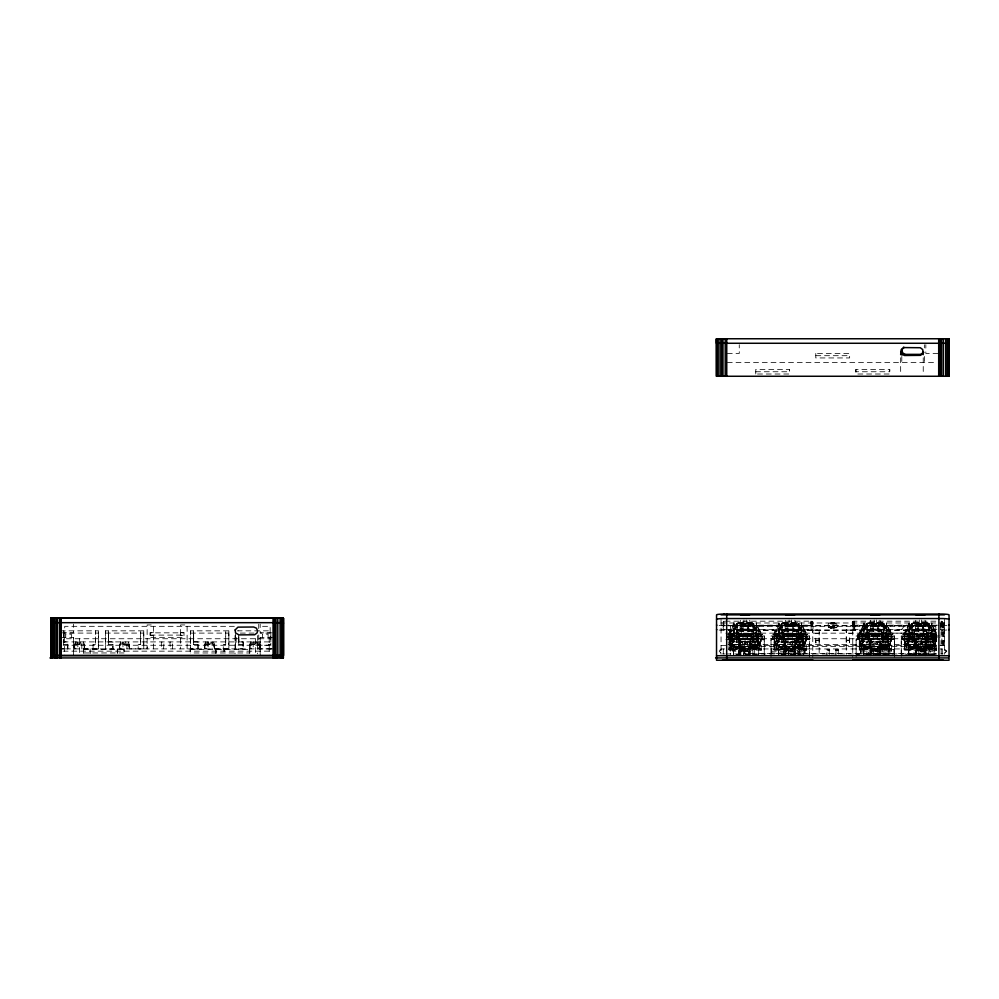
<?xml version="1.0" encoding="UTF-8"?>
<svg xmlns="http://www.w3.org/2000/svg" width="999" height="999" viewBox="0 0 999 999"><rect width="100%" height="100%" fill="white"/><g stroke="black" fill="none" stroke-linecap="round" stroke-linejoin="round"><path stroke-width="0.75" stroke-dasharray="5 3.75" d="M271.678 648.9L60.252 648.888L67.782 648.9L67.782 641.907L63.412 641.895L63.412 633.091L98.626 633.091M73.614 637.624L73.614 655.669L73.614 637.612L59.853 637.612M74.475 648.9L74.475 641.895M74.675 648.9L74.675 641.895M75.837 644.38L75.362 641.895L75.837 648.9M76.848 644.38L76.848 641.895M77.835 641.907L77.835 648.9M80.607 644.38L80.607 641.895M81.806 648.9L81.818 641.895L82.005 644.392M83.441 653.421L83.529 641.895M84.153 648.9L84.153 641.895M84.403 648.9L84.403 641.895M90.122 648.9L90.122 653.421L90.16 651.161M95.467 641.895L95.467 633.091M60.252 630.831L98.626 630.831L98.614 648.888L93.069 648.9L93.069 644.392L95.467 644.38L95.467 630.831M108.541 641.895L108.541 633.091L108.541 641.895L112.912 641.907L112.912 648.9L105.395 648.888L105.382 630.831L143.756 630.831L143.756 648.888L138.199 648.9L138.199 644.392L140.597 644.38L140.597 630.831M117.308 653.421L117.308 648.9M119.605 648.9L119.605 644.38L129.533 644.38L129.533 641.895M119.805 648.9L119.605 641.895M120.966 644.38L120.492 641.895L120.966 648.9M121.978 644.38L121.978 641.895M122.964 641.907L122.964 648.9M123.988 651.161L123.988 648.9L123.988 653.421M125.737 644.38L125.737 641.895M126.935 648.9L126.948 641.895L127.135 644.392M129.283 648.9L129.283 641.895M129.533 648.9L129.533 644.38M140.597 641.895L140.597 633.091M143.756 630.831L143.744 648.888L128.659 648.9L128.659 641.895M153.521 632.654L150.137 632.654L150.137 637.35L184.003 637.35L184.003 632.842L150.137 632.842M190.235 651.161L190.235 648.9L190.235 653.421M193.644 641.907L193.644 633.104L193.656 641.907L198.027 641.92L198.014 648.913L190.497 648.9L190.484 630.844L228.858 630.844L228.858 648.9L223.301 648.913L223.301 644.392L225.699 644.392L225.699 630.844M204.708 648.913L204.708 641.907M204.907 648.913L204.907 641.907M206.081 644.392L205.607 641.907L206.069 648.913M207.08 644.392L207.08 641.907M208.067 641.907L208.067 648.913M210.839 644.392L210.839 641.907M212.35 644.392L212.05 641.907L212.05 648.913M214.398 648.913L214.398 641.907M214.635 648.913L214.635 641.907M215.846 653.421L215.846 648.9M224.101 651.161L224.101 648.9L224.101 653.421M225.699 641.907L225.699 633.104M228.858 630.844L228.858 648.9L213.761 648.913L213.761 641.907M238.773 641.895L238.773 634.565L238.786 641.895L243.157 641.907L243.144 648.9L235.627 648.888L235.614 633.091L235.627 648.888M243.144 641.907L243.144 648.9M249.713 653.421L249.713 648.9M249.837 648.9L249.837 641.895M250.037 648.9L250.037 641.895M251.211 644.38L250.737 641.895L251.199 648.9M252.21 644.38L252.21 641.895M253.197 641.907L253.197 648.9M254.62 644.405L254.683 641.895L253.396 641.895L253.396 644.38L254.683 644.38M255.969 644.38L255.969 641.895M257.367 644.392L257.18 641.895L257.18 648.9M258.729 628.571L258.729 624.163M259.528 648.9L259.528 641.895M259.765 648.9L259.765 641.895M260.19 637.612L260.177 655.681L260.19 637.612L274.363 637.612M270.829 641.895L270.829 633.091L260.152 633.091M724.387 629.62C722.689 630.044 722.689 625.274 724.387 625.699M724.387 621.216C722.689 620.791 722.689 625.561 724.387 625.149M761.113 650.137L729.058 650.137L729.058 638.686M729.932 644.442L729.932 633.154M733.428 654.932L733.428 647.964L729.058 647.964M733.79 624.75L733.79 623.014L733.79 624.762L756.368 624.762L756.368 623.014L756.368 624.75M737.974 641.957L736.613 642.607L736.613 641.957M737.287 629.645L737.287 632.467L738.761 632.467L738.761 629.645L737.175 629.707L737.175 637.999L738.761 637.999L738.761 629.707M739.26 637.624L739.26 655.669L739.26 637.612L725.499 637.612M740.109 655.731C734.665 645.529 752.909 645.117 747.751 655.356M740.321 655.844L740.109 648.751M741.008 648.501L740.908 654.033L740.908 638.511M749.163 653.97L749.163 648.501L750.049 648.726L749.912 651.311L740.321 651.336L741.483 650.911L741.483 648.438M741.483 650.911L742.494 650.849L742.494 648.376M743.481 655.082L743.481 648.114L733.229 648.151L733.229 647.152M742.494 650.849L743.681 650.799L743.681 648.326M743.481 650.586L747.751 650.861L746.241 650.799L746.241 648.314M747.452 650.836L747.452 648.363M749.799 655.844L750.049 648.726M750.049 655.706L750.049 651.198L749.163 650.973M751.398 637.112L751.398 637.999L752.984 637.999L752.984 629.645L751.398 629.707L751.398 632.467L752.871 632.467L752.871 629.645L752.871 637.861M753.546 641.957L752.197 642.607L752.197 641.957M755.768 374.013L755.768 369.493L789.622 369.493L789.622 374.013L755.768 374.013L755.768 371.753L789.622 371.753L789.622 369.493M764.26 654.907L764.272 635.951L727.422 635.951M806.243 650.137L774.188 650.137L774.188 638.686M778.558 654.932L778.558 647.964L774.188 647.951M778.92 624.75L778.92 623.014L778.92 624.762L801.498 624.762L801.498 623.014L801.498 624.75M783.104 641.957L781.742 642.607L781.742 641.957M783.89 629.645L783.89 632.467L782.417 632.467L782.417 629.645L782.304 637.999L783.89 637.999L783.89 629.707L782.304 629.707M785.239 655.731C779.744 645.441 798.126 645.317 792.881 655.356M785.451 655.844L785.251 648.751M786.138 648.501L786.038 654.033L786.038 638.511M794.292 653.97L794.292 648.501L795.179 648.726L795.042 651.311L785.451 651.336L786.613 650.911L786.613 648.438M786.613 650.911L787.624 650.849L787.624 648.363M788.611 655.082L788.611 648.114L778.358 648.151L778.358 647.152M787.624 650.849L788.81 650.799L788.81 648.326M788.81 650.799L790.022 650.811L790.084 648.301M788.611 650.586L792.881 650.861L791.37 650.799L791.37 648.314M792.582 650.836L792.582 648.363M794.542 638.985L795.179 644.517L794.542 638.985L792.469 638.985L792.469 644.63L792.469 625.986L788.024 625.936L787.949 644.63L787.949 642.694L785.776 642.694L785.239 647.09L785.876 641.558L792.469 641.495L794.542 641.558L795.179 647.09L794.542 641.558M794.929 655.844L795.179 648.726M795.179 655.706L795.179 651.198L794.292 650.973M796.528 637.112L796.528 637.999L798.114 637.999L798.114 629.645L796.528 629.707L796.528 632.467L798.001 632.467L798.001 629.645L798.001 637.911M798.676 641.957L797.327 642.607L797.327 641.957M809.39 654.907L809.402 635.951L771.016 635.951L771.028 654.919M725.112 629.657L811.138 629.657C814.035 630.506 813.673 624.437 810.738 625.661L725.112 625.661M725.112 621.191L810.738 621.178C813.673 619.967 814.035 626.023 811.138 625.174L728.184 625.174M815.771 640.459L819.168 640.459L819.168 642.819L815.783 642.819L815.783 637.762L819.168 637.762L819.168 640.122L815.783 640.122L815.783 637.762M849.637 637.762L849.637 642.819L846.253 642.819L846.253 637.762L849.637 637.762L849.637 640.122L846.253 640.122M936.912 629.657L854.782 629.657C851.772 630.968 851.435 624.762 854.382 625.661L938.873 625.661M935.801 621.191L854.382 621.191C851.435 620.279 851.772 626.485 854.782 625.174L940.009 625.174C943.031 626.51 943.356 620.267 940.409 621.191L940.409 625.661C943.356 624.75 943.031 630.993 940.009 629.657M855.881 369.493L855.881 371.753L889.747 371.753L889.747 369.493L855.881 369.493L855.881 374.013L889.747 374.013L889.747 369.493M891.345 650.149L859.29 650.149L859.29 638.698M863.66 654.944L863.66 647.976L859.29 647.964M864.035 624.75L864.035 623.014L864.035 624.762L886.6 624.762L886.6 623.014L886.6 624.737M866.857 641.957L866.857 642.607L868.206 641.957M868.993 629.645L868.993 632.467L867.532 632.467L867.532 629.645L867.419 637.999L868.993 637.999L868.993 629.707L867.419 629.707M870.354 655.731L870.354 648.763L872.726 648.376L877.996 648.388L877.996 655.369M870.554 655.844L870.354 648.763M871.253 653.983L871.253 648.501M879.407 653.983L879.407 648.513L880.281 648.738L880.144 651.323L870.554 651.348L871.715 650.923L871.715 648.451M871.715 650.923L872.726 650.849L872.726 648.376M873.713 655.094L873.713 648.114L863.473 648.139L863.473 647.152M872.726 650.849L873.913 650.811L873.913 648.326M873.913 650.811L875.124 650.811L875.199 648.314M873.713 650.599L877.996 650.861L876.485 650.799L876.485 648.326M877.696 650.836L877.696 648.363M880.032 655.856L880.032 648.875M880.281 655.719L880.281 651.211L879.407 650.973M881.642 629.707L881.642 632.467L883.104 632.467L883.104 629.645L881.642 629.707L881.642 637.999L883.216 637.999L883.216 629.645L883.104 637.899L881.642 637.861M883.79 641.957L882.429 642.607L882.429 641.957M894.492 654.919L894.505 635.963L856.131 635.963L856.131 654.932M894.492 654.045L894.505 639.185L856.131 638.698M936.475 650.137L904.42 650.137L904.42 638.686M908.79 654.932L908.79 647.964L904.42 647.951M909.165 624.737L909.165 623.014L909.165 624.762L931.742 624.762L931.73 623.014L931.73 624.737M913.336 641.957L911.987 642.607L911.987 641.957M914.122 629.707L914.122 637.999L912.549 637.999L912.549 629.645L914.122 629.707L914.122 632.467L912.661 632.467L912.661 629.645L912.661 637.861M915.484 655.731L915.484 648.751L917.856 648.363L923.126 648.376L923.126 655.356M915.683 655.844L915.484 648.751M916.383 653.97L916.383 648.501M924.537 653.97L924.537 648.501L925.411 648.726L925.274 651.311L915.683 651.336L916.845 650.911L916.845 648.438M916.845 650.911L917.856 650.849L917.856 648.363M918.843 655.082L918.843 648.114L908.603 648.139L908.603 647.152M917.856 650.849L919.043 650.799L919.043 648.326M919.043 650.799L920.254 650.811L920.329 648.301M918.843 650.586L923.126 650.861L921.615 650.799L921.615 648.314M922.826 650.836L922.826 648.363M924.362 347.902L924.362 344.755M925.161 655.844L925.161 648.863M925.411 655.706L925.411 651.198L924.537 650.973M926.772 629.707L926.772 632.467L928.233 632.467L928.233 629.645L926.772 629.707L926.772 637.999L928.346 637.999L928.346 629.707M928.92 641.957L927.559 642.607L927.559 641.957M935.364 644.442L935.364 633.154M771.028 638.686L809.402 639.185L806.243 639.735L806.243 636.288L774.188 636.288L774.188 650.137M901.26 638.686L936.475 639.06M929.532 649.188C935.713 649.937 925.062 649.612 931.805 648.913M727.472 636.775L762.687 636.775L751.161 637.15L758.403 637.125L758.403 635.826L756.817 635.789L755.694 635.814L755.694 636.663L751.173 636.663L750.724 647.09M774.412 639.173L772.602 639.01L772.602 636.775L807.816 636.775L796.29 637.15L803.533 637.125L803.533 635.826L801.947 635.789L800.823 635.814L800.823 636.663L796.303 636.663L795.853 647.09M926.048 654.308L926.548 634.19M936.725 637.137L926.535 637.15L933.765 637.125L933.765 635.826L926.548 636.663L926.098 647.09M799.712 646.765L797.914 646.765L799.487 646.828L799.387 649.175L801.56 648.913L801.498 649.85L798.9 649.625L799.712 646.765L799.712 648.788L797.914 648.788L799.712 648.788M928.009 645.204L930.269 645.204L928.009 645.204L928.146 648.788L929.532 648.863L929.957 646.765L929.744 649.175L929.732 646.828L928.146 646.765L929.957 646.765M733.566 630.869L733.79 627.884L734.465 628.571L733.341 630.844L734.465 630.869M740.746 641.558L740.109 647.09L740.746 641.558L749.412 641.558L750.049 647.09L749.75 644.642M778.696 630.869L778.92 627.884L779.595 627.884L778.471 630.844L779.595 630.869M785.776 642.694L785.876 641.558M863.81 630.869L864.035 627.884L864.709 627.884L863.586 630.844L864.709 630.869M870.991 641.558L870.354 647.09L870.991 641.558L879.644 641.558L880.281 647.09L879.982 644.63M908.94 630.856L909.165 627.884L909.839 628.571L908.715 630.844L909.839 630.856M916.12 641.558L915.484 647.09L916.12 641.558L924.774 641.558L925.411 647.09L925.124 644.63M740.746 638.985L740.109 644.517L740.746 638.985L742.819 638.985L742.819 639.86L740.634 639.86M785.876 638.985L785.239 644.517L785.876 638.985L787.949 638.985L787.949 639.86L785.763 639.86M870.991 638.985L870.354 644.517L870.991 638.985L873.064 638.985L873.064 639.86L870.878 639.86M916.12 638.985L915.484 644.517L916.12 638.985L918.193 638.985L918.193 639.86L916.008 639.86M729.507 640.834L730.818 644.879L731.73 644.879L733.229 639.285M731.73 644.879L733.116 638.798M731.73 646.216L733.116 640.596L731.53 640.596L733.229 640.559L731.73 646.665L730.818 646.665L733.229 646.515M774.637 640.834L775.948 644.879L776.86 644.879L778.358 639.285M778.246 641.046L776.86 646.665L778.246 640.596L776.66 640.596L778.358 640.559M859.739 640.834L861.063 644.879L861.962 644.879L863.473 639.285M863.361 641.046L861.962 646.665L863.361 640.596M904.869 640.834L906.193 644.879L907.092 644.879L908.603 639.285M907.092 644.879L908.491 639.26M908.491 641.046L907.092 646.665L908.491 640.596M760.651 641.008L758.74 648.438L760.651 639.472M759.34 645.142L756.817 645.179L756.817 645.916L759.34 645.953L760.651 640.197M729.507 641.72L731.418 649.075L758.74 649.075L760.651 641.882M803.87 648.438L805.781 639.959L803.87 649.075L776.548 649.075L774.637 641.882M804.47 645.953L804.47 645.142L801.947 645.179L801.947 645.916L804.47 645.953L805.781 641.008M888.973 648.438L890.896 639.323L888.973 646.678M889.572 645.953L889.572 645.142L887.062 645.179L887.062 645.903L889.572 645.953L890.896 640.996M859.739 641.882L861.662 649.075L888.973 649.075L890.896 639.959M936.026 640.996L934.102 648.438L936.026 639.959L936.026 641.233M908.603 636.4L908.603 649.1L908.603 648.438L906.792 648.438L904.869 639.959L906.792 649.075L934.102 649.075L936.026 641.882M757.042 639.26L758.428 644.879L759.34 644.879L760.651 640.384M759.34 644.879L760.651 640.834M802.172 639.26L803.558 644.879L804.47 644.879L805.781 640.371M804.47 644.879L805.781 640.834M888.673 644.879L887.287 638.798L888.673 644.879L889.572 644.879L890.896 640.371M889.572 644.879L890.896 640.834M933.803 644.879L932.417 638.798L933.803 644.879L934.702 644.879L936.026 640.371M934.702 644.879L936.026 640.834M932.304 646.678L934.702 646.665L936.026 642.619L936.026 634.303L933.99 634.228M733.79 624.575L728.596 636.863L728.596 633.99L730.019 630.918L733.79 630.918M778.92 624.562L773.726 636.863L773.726 633.99L775.162 630.918L778.92 630.918M864.035 624.562L858.84 636.863L858.84 633.99L860.264 630.918L864.035 630.918M909.165 624.562L903.97 636.863L903.97 633.99L905.394 630.918L909.165 630.918M731.53 641.046L731.53 631.081L730.032 631.668L733.79 623.351L733.79 636.625L729.507 636.051M776.66 641.046L776.66 631.081L775.162 631.668L778.92 623.351L778.92 636.625L772.602 636.55L772.839 634.24L784.565 634.19L784.565 644.617L784.115 634.19M861.775 641.046L863.473 640.559L861.775 641.046L861.775 631.081L860.264 631.668L864.035 623.351L864.035 636.625L857.716 636.55L857.954 634.24L869.679 634.19L869.679 644.605L869.567 641.957L863.473 641.957M908.603 641.046L906.905 641.046L906.905 631.081L905.394 631.668L909.165 623.351L909.165 636.625L902.846 636.55L903.084 634.24L922.701 633.865M740.796 636.475C742.482 633.354 738.673 623.651 743.968 624.637C750.411 622.639 748.051 629.52 748.8 633.141C749.962 636.338 741.183 634.402 740.883 636.525L749.375 636.475L740.883 636.525M793.493 633.091L794.505 633.316L792.132 635.676L786.063 635.439L794.405 635.401L792.132 635.676M878.596 633.079L879.607 633.316L877.247 635.676L871.178 635.439L879.52 635.401L877.247 635.676M923.725 633.079L924.737 633.316L922.377 635.676L916.308 635.439L924.649 635.401L922.377 635.676M739.435 630.706L740.222 629.133C737.761 623.638 752.397 623.638 749.937 629.133L750.724 630.706L749.962 630.956L739.435 630.706L750.724 630.706M736.275 647.539L733.678 647.315L736.388 647.315M752.984 630.157L737.175 630.157M753.209 630.806L752.534 622.564L737.624 622.564L737.175 630.931M756.543 647.327L753.833 647.327L756.081 647.24M784.565 630.706L785.351 629.133C782.891 623.638 797.527 623.638 795.067 629.133L795.853 630.706L795.092 630.956L784.565 630.706L795.853 630.706M781.518 647.315L778.858 647.352M781.405 649.85C779.195 646.815 777.309 651.148 781.468 649.65M798.114 630.157L782.304 630.157M801.21 647.24C798.638 648.988 799.075 646.066 800.936 647.427M869.679 630.706L870.466 629.133C868.006 623.638 882.641 623.638 880.169 629.133L880.968 630.706L880.206 630.943L869.679 630.706L880.968 630.706M866.633 647.315L863.96 647.352M883.441 630.806L882.766 622.564L867.869 622.564L867.419 631.256L867.194 629.707L867.419 630.481M886.675 647.552L884.078 647.327L886.325 647.402M884.827 646.765L884.127 649.85L886.563 649.874L886.675 648.913L883.016 648.788L884.827 648.788L884.827 646.765L883.915 646.69M914.809 630.706L915.596 629.133C913.136 623.638 927.771 623.638 925.299 629.133L926.098 630.706L925.336 630.943L914.809 630.706L926.098 630.706M911.762 647.315L909.09 647.352M928.346 630.157L912.549 630.157M928.571 630.806L927.896 622.564L912.999 622.564L912.549 630.931M754.582 648.788L752.784 648.788L754.582 648.863L753.77 648.95L754.033 649.924L756.368 649.85L756.43 648.913L754.17 649.188L754.582 646.765L752.784 646.765L754.582 646.765M746.203 643.069L747.339 641.495L742.819 641.495L743.993 643.094L746.203 643.069L743.993 643.044M789.123 643.044C799.3 641.67 782.479 639.335 790.209 643.169M876.448 643.069L877.572 641.495L873.064 641.495L874.225 643.094L876.448 643.069L874.187 643.069M921.577 643.069L922.701 641.495L918.193 641.495L919.355 643.094L921.577 643.069L919.355 643.044M944.492 624.987L940.346 625.399M944.53 629.445L940.346 629.919M721.053 649.412L719.243 651.211L721.053 653.021M944.53 653.021L946.34 651.211L944.53 649.412M944.53 653.471L946.79 651.211L944.53 648.95L940.184 648.95M880.281 648.738L870.554 648.875M925.411 648.726L915.683 648.863M834.989 628.046L833.641 628.046C831.755 616.121 842.731 628.783 833.641 627.971M740.634 642.694L742.819 642.694L742.819 644.642L743.119 625.886L747.339 625.986L747.339 644.642L747.339 642.694L749.525 642.694L749.412 641.558M747.339 625.986L742.819 625.986M749.937 625.986L740.222 625.986M733.678 648.95C736.75 648.251 736.987 650.661 733.953 649.924C732.816 648.388 735.314 648.851 736.213 648.888C741.957 644.73 730.007 647.402 737.387 648.788M733.865 649.687L736.388 649.625L733.84 649.874M760.888 639.173L762.687 639.01L762.687 636.775M787.949 625.986L792.469 625.986M756.48 648.95L753.77 648.95M795.067 625.986L785.351 625.986M786.013 636.525L794.505 636.475L786.013 636.525L785.926 633.316L786.925 633.091M781.605 648.863C780.256 642.419 785.551 650.898 778.808 648.95M806.018 639.173L807.816 639.01L807.816 636.775M834.452 622.939L832.754 623.089M831.056 627.022L834.452 627.022M798.9 648.95L801.61 648.95M798.9 649.625L801.61 649.625L799.063 649.874M870.878 642.694L873.064 642.694L873.064 644.63L873.363 625.886L877.572 625.986L877.572 644.63L877.572 642.694L879.757 642.694L879.644 641.558M877.572 625.986L873.064 625.986M880.169 625.986L870.466 625.986M871.116 636.525L879.607 636.463L871.116 636.525L871.028 633.316L872.04 633.079M863.923 648.95C870.753 649.525 859.777 650.199 866.633 648.95M891.12 639.173L892.931 639.01L892.931 636.775L857.716 636.775L857.716 639.01L859.515 639.173M916.008 642.694L918.193 642.694L918.193 644.63L918.493 625.886L922.701 625.986L922.701 644.63L922.701 642.694L924.887 642.694L924.774 641.558M886.725 648.95L884.015 648.95M886.563 649.874L884.015 649.625L886.675 649.65M922.701 625.986L903.77 626.723L901.922 629.12L901.922 631.168L903.77 633.566L905.743 634.09M925.299 625.986L915.596 625.986M916.245 636.525L924.737 636.463L916.245 636.525L916.158 633.316L917.169 633.079M909.053 648.95C916.12 650.174 910.776 642.507 911.263 649.974C908.253 650.424 908.99 648.301 911.762 648.95M909.053 649.625L911.762 649.625L909.165 649.85M929.245 647.352C935.189 647.14 926.448 647.976 931.23 647.427M790.022 650.811L791.37 650.799M875.124 650.811L876.485 650.799M920.254 650.811L921.615 650.799M737.387 646.765L735.576 646.765M741.308 646.765C745.666 646.016 738.273 647.639 742.22 648.863M735.576 648.788L736.475 648.713M747.04 646.765C754.058 647.477 743.231 651.336 747.951 646.84M741.308 648.788L743.119 648.788L742.22 648.713M747.04 648.788L748.85 648.788M780.706 646.765L781.605 646.69M782.517 646.765L781.605 646.84M788.248 648.788C781.143 648.214 792.107 644.043 787.349 648.863M780.706 648.788L782.517 648.788M788.248 646.765L786.438 646.765M792.17 646.765C797.564 648.526 788.586 648.788 793.98 646.765M786.438 648.788L787.349 648.713M867.619 648.788C860.514 648.214 871.49 644.043 866.72 648.863M867.619 646.765L865.821 646.765M873.351 648.788C866.245 648.214 877.222 644.043 872.452 648.863M865.821 648.788L866.72 648.713M873.351 646.765L871.553 646.765M877.284 646.765C882.679 648.526 873.7 648.788 879.095 646.765M871.553 648.788L872.452 648.713M910.951 646.765L912.749 646.765M916.682 646.765C923.788 647.34 912.811 651.51 917.582 646.69M910.951 648.788L912.749 648.788M918.481 646.765L917.582 646.84M924.225 648.788C917.119 648.214 928.083 644.043 923.313 648.863M916.682 648.788L918.481 648.788M924.225 646.765L922.414 646.765M922.414 648.788L923.313 648.713M928.146 648.788L929.957 648.788M749.912 648.838L740.321 648.863M795.042 648.838L785.451 648.863M741.133 636.338C741.196 634.103 748.963 634.103 749.025 636.338M786.263 636.338C786.325 634.103 794.093 634.103 794.155 636.338M736.338 647.352L733.678 647.315M871.365 636.326C871.428 634.103 879.207 634.103 879.27 636.326M916.495 636.326C916.558 634.103 924.337 634.103 924.4 636.326M920.416 634.09C927.122 633.428 923.9 624.45 918.193 625.986M786.925 624.762L793.493 624.762M872.04 624.762L878.596 624.762M917.169 624.762L923.725 624.762M753.833 647.327L756.43 647.29M755.694 630.869L756.817 630.844L756.368 627.884L755.694 627.884L755.694 647.015L734.465 647.015L734.465 644.53M800.823 630.869L801.947 630.844L801.498 627.884L800.823 627.884L800.823 647.015L779.595 647.015L779.595 644.53M885.926 630.856L887.062 630.844L886.6 627.884L885.926 627.884L885.926 647.015L864.709 647.015L864.709 644.53M739.322 647.477L741.583 647.277M931.056 630.856L932.192 630.844L931.73 627.884L931.056 627.884L931.056 647.015L909.839 647.015L909.839 644.53M739.322 648.151L741.583 647.951L741.583 646.49L741.583 647.951M881.418 636.9L885.926 636.663L885.926 635.814L887.062 635.789L888.635 635.826L888.635 637.125L881.405 637.125L892.931 636.775M786.712 647.277L784.452 647.477L784.452 648.151L786.712 647.951L786.712 646.49L786.712 647.951M871.815 647.277L869.567 647.464L869.567 648.139L871.815 647.951L871.815 646.49L871.815 647.951M916.945 647.277L914.697 647.464L914.697 648.139L916.945 647.951L916.945 646.49L916.945 647.951M727.996 634.203L739.435 634.19L739.435 644.617L739.322 641.957L733.229 641.957M727.996 636.226L729.282 636.176M747.002 635.676L749.275 635.401L740.883 635.401M800.998 647.427L798.963 647.327M884.19 647.552L886.101 647.427M731.768 645.953L733.341 645.916L733.341 645.179L730.818 645.142L730.818 645.953L731.768 645.953L731.755 634.527L727.472 634.527M776.897 645.953L778.471 645.916L778.471 645.179L775.948 645.142L775.948 645.953L776.897 645.953L776.885 634.527L772.602 634.315M862 645.953L863.586 645.916L863.586 645.179L861.063 645.142L861.063 645.953L862 645.953L862 634.527L857.716 634.315M904.869 640.996L906.193 645.953L908.715 645.903L909.165 627.884L908.94 635.814L909.839 636.663L914.36 636.663L914.809 647.09L914.36 634.19M774.412 636.176L772.602 636.338L772.602 639.01M859.515 636.176L857.716 636.338L857.716 639.01M904.644 636.176C901.91 635.052 901.91 640.297 904.644 639.173M749.163 648.501L761.113 648.501L761.113 650.424L758.703 650.436L758.703 649.725L761.113 649.725M794.292 648.501L806.243 648.501L806.243 650.424L803.833 650.436L803.833 649.725L806.243 649.725M879.407 648.513L891.345 648.501L891.345 650.436L888.948 650.449L888.948 649.737L891.345 649.725M924.537 648.501L936.475 648.501L936.475 650.424L934.077 650.436L934.077 649.725L936.475 649.725M273.988 648.888L268.431 648.9L268.431 644.392L270.829 644.38L270.829 630.831M93.069 644.392L95.467 644.38M138.199 644.392L140.597 644.38M223.301 644.392L225.699 644.392M268.431 644.392L270.829 644.38M727.26 353.434L739.26 353.434L739.26 344.717M938.036 353.434L925.836 353.434L925.836 344.717M815.783 355.694L849.637 355.694M727.26 362.5L936.725 362.5M782.08 630.806L782.766 622.564L797.664 622.564L798.338 624.737L797.664 622.564M944.467 622.989L720.916 622.989M736.388 623.388L753.77 623.388L753.77 624.525L736.388 624.525L736.388 623.388L736.388 636.001L736.388 634.852L753.77 634.852L753.77 636.001L753.77 623.388M781.518 623.388L798.9 623.388L798.9 624.525L781.518 624.525L781.518 623.388L781.518 636.001L781.518 634.852L798.9 634.852L798.9 636.001L798.9 623.388M866.633 623.388L884.015 623.388L884.015 624.525L866.633 624.525L866.633 623.388L866.633 636.001L866.633 634.852L884.015 634.852L884.015 636.001L884.015 623.388M911.762 623.388L929.145 623.388L929.145 624.525L911.762 624.525L911.762 623.388L911.762 636.001L911.762 634.852L929.145 634.852L929.145 636.001L929.145 623.388M830.544 623.563L831.892 623.563M833.641 623.563L834.989 623.563M830.544 623.726L834.989 623.726M728.259 625.424L938.898 625.424M728.259 625.811L937.337 625.811M234.353 626.336L64.723 626.323L64.723 638.748L270.155 638.748L270.155 626.323L259.253 626.323M830.544 628.046L831.892 628.046C835.376 622.29 825.274 621.203 828.783 627.584L831.692 627.797M836.737 627.584L831.118 627.459L831.118 622.514L834.452 622.552L834.452 627.422L832.317 627.559M728.259 629.932L937.337 629.932M734.465 630.094L733.341 630.119L733.229 649.1L733.229 648.438L731.418 648.438L729.507 639.323L731.418 646.678M755.694 630.094L756.817 630.119L756.817 645.916M779.595 630.094L778.471 630.119L778.358 649.1L778.358 648.438L776.548 648.438L774.637 641.008M800.823 630.094L801.947 630.119L801.947 645.916M812.774 630.082L819.168 630.082L819.168 633.516L812.774 633.528L812.774 630.082L812.774 657.392M846.253 630.082L852.746 630.082L852.746 633.516L846.253 633.516L846.253 630.082L846.253 654.407M864.709 630.094L863.586 630.119L863.473 649.1L863.473 648.438L861.662 648.438L859.739 640.996M867.419 630.157L883.441 630.032M885.926 630.094L887.062 630.119L887.062 645.903M909.839 630.094L908.715 630.844M931.056 630.094L932.192 630.119L932.304 649.1L932.304 648.438M728.259 630.332L937.337 630.332M237.15 630.831L270.929 630.831M756.368 624.562L761.563 636.863L761.563 633.99L760.139 630.918L756.368 631.081M801.498 624.562L806.692 636.863L806.692 633.99L805.269 630.918L801.498 631.081M886.6 624.562L891.795 636.863L891.795 633.99L890.371 630.918L886.6 631.081M936.45 632.966L935.501 630.918L931.73 631.081M738.761 631.256L751.398 631.256L751.398 637.999M783.89 631.256L796.528 631.256L796.528 637.999M868.993 631.256L881.642 631.256M914.122 631.256L926.772 631.256M760.139 630.918L760.139 631.668L758.628 631.081L758.628 641.046L756.93 641.046M805.269 630.918L805.269 631.668L803.758 631.081L803.758 641.046L802.06 640.559L803.758 641.046M890.371 630.918L890.371 631.668L888.86 631.081L888.86 641.046L887.174 640.559L888.86 641.046M935.501 630.918L935.501 631.668L933.99 631.081L933.99 641.046L932.304 640.559L933.99 641.046M61.613 632.842L73.614 632.842L73.614 624.138M272.39 632.842L260.19 632.842L260.19 624.138M730.032 632.891L731.53 633.478M760.139 632.891L758.628 633.478M775.162 632.891L776.66 633.478M805.269 632.891L803.758 633.478M860.264 632.891L861.775 633.478M890.371 632.891L888.86 633.478M905.394 632.891L906.905 633.478M936.45 635.751L935.501 632.891L933.99 633.478M105.382 633.091L143.756 633.091M190.484 633.104L228.858 633.104M254.046 633.091L238.773 633.091L238.773 630.831M725.823 633.154L935.988 633.154M730.032 633.541L733.79 633.478M736.051 633.091L741.658 633.541L743.156 635.676M748.501 633.541L754.108 633.541L754.108 624.762M760.139 633.541L756.368 633.541M775.162 633.541L778.92 633.478M781.181 633.091L786.787 633.541L788.286 635.676M793.631 633.541L799.237 633.091M805.269 633.541L801.498 633.541M860.264 633.541L864.035 633.478M866.295 633.079L871.902 633.541L873.401 635.676M878.733 633.541L884.352 633.541L884.352 624.762M890.371 633.541L886.613 633.541M905.394 633.541L909.165 633.478M911.425 633.079L917.032 633.541L918.531 635.676M923.863 633.541L929.482 633.541L929.482 624.762M935.501 633.541L931.742 633.541M737.287 633.628L738.761 633.628M751.398 633.628L752.871 633.628M782.417 633.628L783.89 633.628M796.528 633.628L798.001 633.628M867.532 633.628L868.993 633.628M881.642 633.628L883.104 633.628M912.661 633.628L914.122 633.628M926.772 633.628L928.233 633.628M728.596 633.99L761.563 633.99M773.726 633.99L806.692 633.99M858.84 633.99L891.795 633.99M903.97 633.99L936.925 633.99M730.818 646.665L729.507 642.619L729.507 634.303L731.53 634.228M756.368 634.228L760.651 634.765L758.628 634.228M776.86 646.216C773.176 645.841 775.249 637.886 774.637 634.303L776.66 634.228M801.498 634.228L805.781 634.752L803.758 634.228M859.739 642.619C865.683 661.713 856.131 631.818 859.739 634.303L861.775 634.228M886.6 634.228L890.896 634.752L888.86 634.228M907.092 646.216C903.408 645.841 905.494 637.886 904.869 634.303L906.905 634.228M933.765 634.527L936.625 634.527M150.137 635.102L184.003 635.102M741.133 635.214L749.025 635.214M786.263 635.202L794.155 635.202M871.365 635.202L879.27 635.202M916.495 635.202L924.4 635.202M153.521 635.352L150.137 635.352L150.137 632.654M727.996 637.1L738.998 637.15L731.768 637.125L731.755 635.826L733.341 635.789L734.465 635.814L734.465 636.663L738.985 636.9M772.664 637.025L784.128 637.15L776.897 637.125L776.897 635.826L784.115 636.663L784.565 647.015M857.779 637.025L869.23 637.15L862 637.125L862 635.826L863.586 635.789L864.709 635.814L864.709 636.663L869.23 636.9M939.634 635.951L901.26 635.951L901.26 654.919M729.058 636.288L761.113 636.288L761.113 639.735L764.272 639.735L729.058 639.06L729.058 636.288L729.058 650.137M859.29 650.149L859.29 636.301L891.345 636.301L891.345 639.735L894.505 639.735M904.42 650.137L904.42 636.288L936.475 636.288L936.475 639.735M729.507 636.4L739.085 636.176M760.651 636.4L751.073 636.176M774.637 636.4L784.215 636.176M805.781 636.4L796.203 636.176M859.739 636.4L869.317 636.176M890.896 636.4L881.318 636.176M904.869 636.4L914.447 636.176M936.026 636.4L926.448 636.176M756.368 636.038L762.687 636.55L762.687 634.315L750.724 634.19L750.724 644.617L751.173 634.19M801.498 636.038L807.816 636.55L807.816 634.315L795.853 634.19L795.853 644.605L796.303 634.19M886.613 636.038L892.931 636.55L892.931 634.315L880.968 634.19L880.968 644.605L881.068 641.957L887.174 641.957M931.742 636.038L938.061 636.55M936.925 636.863L902.846 636.775L902.846 639.01M914.36 637.125L907.129 637.125L907.129 635.826L908.94 635.814M920.603 637.212L902.909 637.025M937.199 637.624L925.836 637.612L925.823 655.681L925.836 637.612L940.009 637.612M753.209 625.611L755.007 625.611L755.007 637.674L751.398 637.861M780.281 637.225L783.89 637.961L783.89 636.85M798.338 625.611L800.137 625.611L800.149 637.674L796.528 637.861M865.384 637.225L868.993 637.961L868.993 636.85M883.441 625.611L885.251 625.611L885.251 637.674L883.216 637.999M910.514 637.225L914.122 637.961L914.122 636.85M926.772 637.861L928.346 637.674M729.058 638.473L761.113 638.536M774.188 638.473L806.243 638.536M859.29 638.486L891.345 638.548M904.42 638.473L936.475 638.536M736.613 639.01L729.507 638.798M737.974 639.01L739.085 639.173M749.412 638.985L747.339 638.985L747.339 639.86L749.525 639.86L750.049 644.517L749.412 638.985L749.525 639.86M752.197 639.01L751.073 639.173M752.871 654.757L752.871 638.91L760.651 638.798M781.742 639.01L774.637 638.798M783.104 639.01L784.215 639.173M797.327 639.01L796.203 639.173M798.001 654.757L798.001 638.91L805.781 638.798M866.857 639.01L859.739 638.798M868.206 639.01L869.317 639.173M879.644 638.985L877.572 638.985L877.572 639.86L879.757 639.86L880.281 644.517L879.644 638.985L879.757 639.86M882.429 639.01L881.318 639.173M883.104 654.757L883.104 638.91L890.896 638.798M911.987 639.01L904.869 638.798M913.336 639.01L914.447 639.173M924.774 638.985L922.701 638.985L922.701 639.86L924.887 639.86L925.411 644.517L924.774 638.985L924.887 639.86M927.559 639.01L926.448 639.173M928.233 654.757L928.233 638.91L936.026 638.798M725.898 639.397L764.272 639.397L764.272 654.382M809.402 657.379L809.402 639.397L771.028 639.397L771.028 657.379M894.505 657.392L894.505 639.397L856.131 639.41L856.131 657.392M936.562 639.397L901.26 639.397L901.26 657.379M736.613 639.934L737.974 639.934M752.185 639.934L753.546 639.934M781.742 639.934L783.104 639.934M792.469 639.86L794.655 639.86M797.314 639.934L798.676 639.934M866.857 639.934L868.206 639.934M882.429 639.934L883.778 639.934M911.987 639.934L913.336 639.934M927.559 639.934L928.92 639.934M774.188 641.308L806.243 641.308M859.29 641.321L891.345 641.37M904.42 641.308L936.475 641.308M63.049 641.907L271.079 641.907M740.409 641.957L742.819 641.957M747.339 641.957L749.75 641.957M750.836 641.957L756.93 641.957M778.358 641.957L784.452 641.957L784.565 644.455M785.539 641.957L787.949 641.957M792.469 641.957L794.879 641.957M795.966 641.957L802.06 641.957M870.653 641.957L873.064 641.957M877.572 641.957L879.982 641.957M908.603 641.957L914.697 641.957L914.809 644.605L914.809 634.265M915.783 641.957L918.193 641.957M922.701 641.957L925.111 641.957M926.198 641.957L932.304 641.957M792.469 642.694L794.655 642.694M74.475 644.38L84.403 644.38M204.708 644.392L214.635 644.392M249.837 644.38L259.765 644.38M729.507 640.384L730.818 644.43L731.73 644.43M757.042 638.798L758.428 644.43L759.34 644.43M774.637 640.371L776.86 644.879M804.47 644.43L803.558 644.879M859.739 640.371L861.962 644.879M888.673 644.43L889.572 644.43M904.869 640.371L906.193 644.43L907.092 644.43M933.803 644.417L934.702 644.417M727.984 644.43L936.013 644.43M733.229 644.642L756.93 644.642M778.358 644.642L802.06 644.63M863.473 644.63L887.174 644.63M908.603 644.63L932.304 644.63M63.174 645.254L271.066 645.254M752.647 645.217L754.894 645.304L752.647 645.217L752.647 648.014L754.894 648.014L754.894 645.217M797.776 645.217L800.024 645.217L797.776 645.217L797.776 648.014L800.024 648.014L800.024 645.217M882.879 645.204L885.139 645.304L882.879 645.204L882.879 648.001L885.139 648.001L885.139 645.204M905.931 645.117L920.603 645.117M720.916 645.566L944.467 645.566M933.765 645.953L934.702 645.142L932.192 645.179L932.192 645.903L933.765 645.953L933.765 633.953L933.765 635.252L936.026 635.014L931.056 635.039L931.056 634.19M803.571 646.216L802.172 640.596L803.571 646.216C807.254 645.841 805.169 637.886 805.781 634.303M861.063 646.216L861.962 646.216M888.673 646.216L887.287 640.596L888.673 646.216C892.357 645.841 890.284 637.886 890.896 634.303M734.465 646.328L755.694 646.328M779.595 646.328L800.823 646.328M864.709 646.316L885.926 646.316M909.839 646.316L931.056 646.316M734.465 646.515L931.056 646.515M731.418 647.152L741.583 647.165M748.576 647.165L758.74 647.152M774.637 641.233L774.637 639.959L776.548 647.152L786.712 647.165M793.706 647.165L803.87 647.152M859.739 641.233L859.739 639.959L861.662 647.152L871.815 647.165M878.82 647.165L888.973 647.152M906.792 647.152L916.945 647.165M923.95 647.165L934.102 647.152M733.229 647.477L740.908 647.514M748.576 647.277L756.93 647.477M778.358 647.477L786.038 647.514M793.706 647.277L802.06 647.477M863.473 647.464L871.14 647.514M878.82 647.277L887.174 647.464M908.603 647.464L916.27 647.514M923.95 647.277L932.304 647.464M928.009 648.001L930.269 648.001L930.269 645.204M748.576 647.951L748.576 646.49L748.576 647.951L750.836 648.151L756.93 648.151L756.93 647.152M793.706 647.951L793.706 646.49L793.706 647.951L795.966 648.151L802.06 648.151L802.06 647.152M878.82 647.951L878.82 646.49L878.82 647.951L881.081 648.139L887.174 648.139L887.174 647.152M923.95 647.951L923.95 646.49L923.95 647.951L926.21 648.139L932.304 648.139L932.304 647.152M83.529 648.9L98.614 648.888L98.626 630.831M270.966 648.9L258.891 648.9L258.891 641.895M724.537 648.95L721.053 648.95L718.793 651.211L721.053 653.471M728.259 648.95L938.898 648.95M83.491 649.35L124.026 649.35M190.285 649.35L249.75 649.35L249.75 652.971L190.285 652.971M826.96 649.288L829.669 649.575L826.96 649.288L826.96 654.982M835.539 649.288C841.283 649.038 833.928 649.7 835.539 650.849M835.539 649.962L838.248 650.174L835.539 649.874M829.669 650.174L826.96 649.874L829.669 650.249M829.669 650.849L829.669 649.288M63.087 651.161L271.154 651.161M771.278 651.211L805.144 651.211M860.451 651.211L894.305 651.211M124.026 652.959L83.491 652.959L83.491 651.148M722.514 653.945L724.774 653.945M725.898 653.945L936.513 653.945L901.273 654.432M940.758 653.933L943.006 653.933M894.492 653.945L856.143 654.432M758.703 654.233L733.428 654.445M803.833 654.233L778.558 654.445M888.948 654.233L863.66 654.445M934.077 654.233L908.79 654.445M193.644 630.844L193.644 644.392L198.014 644.392L198.014 648.913L190.497 648.9L190.484 630.844M238.773 644.38L243.144 644.392L238.773 644.38L238.773 634.502M108.541 630.831L108.541 644.38L112.912 644.392L112.912 648.9M63.412 630.831L63.412 644.38L67.782 644.392L67.782 648.9L61.763 648.888M863.66 649.737L859.29 649.725L863.66 649.737L863.66 655.094M908.79 649.725L904.42 649.725L908.79 649.725L908.79 655.082M778.558 649.725L774.188 649.725L778.558 649.725L778.558 655.082M733.428 649.725L729.058 649.725L733.428 649.725L733.428 655.082M193.644 644.392L198.014 644.405M108.541 644.38L112.912 644.392M63.412 644.38L67.782 644.392M270.991 645.254L258.729 645.204L258.729 634.353M918.843 648.114L923.126 648.376M873.713 648.114L877.996 648.388M788.611 648.114L792.881 648.376M743.481 648.114L747.751 648.388M743.681 650.799L746.241 650.799M832.317 623.089L834.989 623.101L834.989 628.209L830.544 628.209L830.544 623.101L832.204 623.339M831.755 627.971L828.783 627.584M936.712 634.165L926.098 634.19L926.098 644.442M891.12 636.176L892.931 636.55M806.006 636.176L807.816 636.55M760.876 636.176L762.687 636.55M729.282 639.173L727.996 639.123M790.209 642.969L791.333 643.069M929.532 648.863L929.145 648.95M754.457 648.938L754.357 646.828L754.257 649.175M907.129 645.142L908.715 645.179L908.715 645.903M883.915 646.84L883.016 646.765L884.602 646.828L884.49 649.175M878.183 648.713L879.095 648.788M878.183 648.863L877.284 648.788M747.951 646.69L748.85 646.765M793.081 648.713L793.98 648.788M793.081 648.863L792.17 648.788M724.537 625.386L721.053 624.924M724.537 629.894L721.053 629.445M831.905 623.064L831.118 622.976M917.032 633.541L916.158 633.316M871.902 633.541L871.028 633.316M786.787 633.541L785.926 633.316M741.658 633.541L740.796 633.316M914.01 654.02L915.146 655.107L914.01 654.02L914.01 638.511M868.88 654.033L870.017 655.107L868.88 654.033L868.88 638.511M784.902 655.157L783.778 653.983L783.778 638.511M739.772 655.157L738.648 653.983L738.648 638.511M935.501 631.668L931.73 623.351L931.742 636.625M931.742 624.562L935.501 632.891M890.371 631.668L886.6 623.351L886.613 636.625M805.269 631.668L801.498 623.351L801.498 636.625M760.139 631.668L756.368 623.351L756.368 636.625M729.507 640.197L730.818 645.953M757.042 640.596C758.765 655.044 762.05 639.06 760.651 634.303M932.192 630.844L931.73 627.884L931.967 635.814M887.062 630.844L886.6 627.884L886.837 635.814M801.947 630.844L801.498 627.884L801.722 635.814M756.817 630.844L756.368 627.884L756.593 635.814M931.967 630.856L931.056 627.884M886.837 630.856L885.926 627.884M801.722 630.869L800.823 627.884M756.593 630.869L755.694 627.884M739.335 644.642L739.435 647.09L738.985 634.19M936.026 634.303L931.73 634.228M936.026 639.472L934.102 646.515M934.864 637.612L934.864 655.681M934.702 646.665L933.803 646.665L932.417 641.046M931.056 644.53L931.056 647.015M930.381 637.225L930.381 625.611L928.571 625.611M930.044 639.01L930.044 654.757M927.896 622.564L928.571 624.737L928.571 623.626L912.324 623.626L912.324 624.737L912.999 623.551L927.896 624L912.999 624L912.999 622.564M926.997 634.377L926.997 644.53M926.772 634.39L928.346 634.627L913.898 634.19L913.898 644.73M926.772 637.112L926.772 637.999M923.613 624.525L923.613 636.001M922.701 636.75L918.193 636.75M921.577 623.176L921.577 619.967M919.317 623.176L919.317 619.967M917.294 624.525L917.294 636.001M916.27 638.511L916.27 654.02M912.324 625.611L910.514 625.611L910.514 637.674M909.839 634.19L909.839 635.039L904.869 635.252L907.129 635.252L907.129 634.178M909.165 634.228L904.869 634.303M906.792 646.515L904.869 639.472M906.193 645.142L906.193 645.953M905.394 630.918L905.394 631.668M904.42 636.288L904.42 639.06M902.846 634.315L907.129 634.527L907.129 645.953M894.505 635.963L894.505 639.397M892.931 634.315L888.635 634.527L888.635 645.953M887.174 636.338L887.174 649.1L887.174 648.438M885.926 634.19L885.926 635.039L890.896 635.252L888.635 635.252L888.635 634.178M885.926 644.53L885.926 647.015M884.914 639.01L884.914 654.757M882.766 622.564L883.441 624.737L883.441 623.626L867.194 623.626L867.194 624.737L867.869 623.551L882.766 624L867.869 624L867.869 622.564M881.867 634.377L881.867 644.53M881.642 634.39L883.216 634.627L868.768 634.19L868.768 644.73M881.642 637.112L881.642 637.999M881.418 634.19L880.968 647.09M878.483 624.525L878.483 636.001M877.572 633.865L873.064 633.865M877.572 636.75L873.064 636.75M876.448 623.176L876.448 619.967M874.187 623.176L874.187 619.967M872.164 624.525L872.164 636.001M871.14 638.511L871.14 654.033M869.679 647.015L869.217 634.19M867.194 625.611L865.384 625.611L865.384 637.674M864.709 634.19L864.709 635.039L859.739 635.252L862 635.252L862 634.178M864.035 634.228L859.739 634.303M863.586 630.844L864.035 627.884L863.81 635.814M861.662 646.515L859.739 639.472M861.662 647.152L861.662 648.438M860.264 630.918L860.264 631.668M859.29 636.301L859.29 639.073M849.637 642.819L849.637 640.459L846.253 640.459L846.253 642.819M836.001 650.249L836.001 655.107M829.22 650.249L829.22 655.107M809.402 635.951L809.402 639.397M807.816 634.315L803.533 634.527L803.533 645.953M805.781 639.472L803.87 646.515M802.06 636.338L802.06 649.1L802.06 648.438M800.823 634.19L800.823 635.039L805.781 635.252L803.533 635.252L803.533 634.178M800.823 644.53L800.823 647.015M799.799 639.01L799.799 654.757M798.114 630.931L798.338 623.626L782.08 623.638L782.08 624.737L782.766 623.551L797.664 624L782.766 624L782.766 622.564M796.752 634.39L796.752 644.53M796.528 629.645L796.528 631.256M796.528 634.39L798.114 634.627L783.666 634.19L783.666 644.73M793.368 624.525L793.368 636.001M792.469 633.865L787.949 633.865M792.469 636.75L787.949 636.75M791.333 623.176L791.333 619.967M789.085 623.176L789.085 619.967M787.05 624.525L787.05 636.001M782.08 625.611L780.281 625.611L780.281 637.674M779.595 634.19L779.595 635.039L774.637 635.252L776.885 635.252L776.885 634.178M778.92 634.228L774.637 634.303M778.471 630.844L778.92 627.884L778.696 635.814M776.548 646.515L774.637 639.472M776.548 647.152L776.548 648.438M775.162 630.918L775.162 631.668M774.188 636.288L774.188 639.06M764.272 635.951L764.272 639.397M762.687 634.315L758.403 634.527L758.403 645.953M761.113 641.308L729.058 641.37M760.651 639.959L760.651 641.233M758.628 641.046L757.042 641.046M756.93 636.338L756.93 649.1L756.93 648.438M755.694 634.19L755.694 635.039L760.651 635.252L758.403 635.252L758.403 634.178M755.694 644.53L755.694 647.015M754.67 639.01L754.67 654.757M752.534 622.564L753.209 624.737L753.209 623.638L736.95 623.638L736.95 624.737L737.637 623.551L752.534 624L737.637 624L737.624 622.564M751.623 634.39L751.623 644.53M751.398 629.645L751.398 631.256M751.398 634.39L752.984 634.627L738.536 634.19L738.536 644.53M748.239 624.525L748.239 636.001M747.339 633.865L742.819 633.865M747.339 636.75L742.819 636.75M746.203 623.176L746.203 619.967M743.955 623.176L743.955 619.967M741.92 624.525L741.92 636.001M738.761 636.85L738.761 637.999L737.175 637.674M736.95 625.611L735.152 625.611L735.152 637.225M734.465 634.19L734.465 635.039L729.507 635.252L731.755 635.252L731.755 634.178M733.79 634.228L729.507 634.303M733.341 630.844L733.79 627.884L733.566 635.814M731.418 649.075L729.507 639.959M730.019 630.918L730.032 631.668M269.218 637.612L269.218 655.681M105.382 630.831L105.395 648.888M63.412 633.091L63.412 641.895M944.53 619.368L944.53 654.37M944.18 622.989L944.18 645.566M943.793 622.989L943.793 645.566M943.281 622.989L943.281 645.566M942.631 622.989L942.631 645.566M942.282 648.95L942.282 655.731M942.045 621.353L942.045 629.482M941.895 621.291L941.882 645.566M941.458 621.228L941.458 629.607M941.145 621.216L941.145 625.686M941.145 648.9L941.145 655.669M941.033 622.989L941.033 645.566M940.796 625.162L940.796 629.645M936.475 636.288L936.475 650.424M935.089 644.43L935.089 654.308M934.077 649.725L934.077 654.932M928.92 636.313L928.92 642.607M928.096 634.228L928.096 637.612M927.559 636.313L927.559 642.607M926.21 647.464L926.21 648.139M924.962 620.242C928.383 624.275 912.512 624.275 915.933 620.242M924.737 633.316L924.649 636.525M924.562 633.154L924.562 637.1A3.946 3.946 0 0 1 920.603 641.058L905.931 641.058A3.946 3.946 0 0 1 901.985 637.1L901.985 633.154L866.907 633.154L866.907 654.233M924.362 356.456L924.362 362.5M923.538 646.703L923.538 654.22M923.238 357.729L923.238 374.725M921.128 638.748L921.128 654.545M920.691 644.442L920.691 653.471L744.605 653.471L744.605 644.442M913.336 636.313L913.336 642.607M911.987 636.313L911.987 642.607M911.425 624.762L911.425 633.541M909.839 627.884L909.839 647.015M901.797 356.456L901.797 362.5M900.661 357.729L900.661 374.725M894.305 648.95L894.305 653.471M891.345 636.301L891.345 650.436M888.948 649.737L888.948 654.944M883.778 636.313L883.79 642.607M882.429 636.313L882.429 642.607M881.081 647.464L881.081 648.139M879.832 620.242C883.253 624.275 867.382 624.275 870.803 620.242M879.607 633.316L879.52 636.525M868.206 636.313L868.206 642.607M866.295 624.762L866.295 633.541M864.709 627.884L864.709 647.015M860.451 648.95L860.451 653.471M854.782 625.174L854.782 629.657M854.382 621.191L854.382 625.661M854.008 625.162L854.008 629.645M853.658 621.216L853.658 629.62M853.346 621.228L853.346 625.711M853.096 625.099L853.096 629.57M852.909 621.291L852.909 629.545M852.746 621.353L852.746 629.482M852.746 630.082L852.746 657.392M838.248 649.288L838.248 654.969M819.168 630.082L819.168 654.407M815.783 640.122L815.783 642.819M812.736 621.328L812.736 629.507M812.437 621.266L812.437 629.582M811.875 621.216L811.875 629.62M811.525 621.191L811.525 625.674M811.138 625.174L811.138 629.657M810.738 621.178L810.738 625.661M806.243 636.288L806.243 650.424M805.144 648.95L805.144 653.471M803.833 649.725L803.833 654.932M799.237 624.762L799.188 654.233M798.676 636.313L798.676 642.607M797.314 636.313L797.327 642.607M795.966 647.477L795.966 648.151M794.729 620.242C798.151 624.275 782.267 624.275 785.701 620.242M794.505 633.316L794.405 636.525M783.104 636.313L783.104 642.607M781.742 636.313L781.742 642.607M781.181 624.762L781.181 633.541M779.595 627.884L779.595 647.015M771.278 648.95L771.278 653.471M761.113 636.288L761.113 650.424M758.703 649.725L758.703 654.932M753.546 636.313L753.546 642.607M752.185 636.313L752.197 642.607M750.836 647.477L750.836 648.151M749.6 620.242C753.021 624.275 737.137 624.275 740.559 620.242M749.375 633.316L749.275 636.525M745.042 638.748L745.042 654.545M742.944 646.703L742.944 654.22M737.974 636.313L737.974 642.607M737 634.228L737 637.612M736.613 636.313L736.613 642.607M736.051 624.762L736.051 633.541M734.465 627.884L734.465 647.015M731.355 634.228L731.355 637.612M730.331 644.43L730.331 654.308M730.232 637.612L730.232 655.669M723.825 621.266L723.825 629.57M723.513 621.328L723.513 629.507M723.301 648.95L723.301 655.731M721.053 619.368L721.053 654.37M268.094 637.612L268.094 634.228L262.45 634.228L262.45 637.612M257.592 635.526L257.592 653.833M255.482 638.748L255.482 654.545M236.151 637.374L236.151 645.204M235.614 635.352L235.614 648.888M235.027 635.526L235.027 653.833M215.896 649.35L215.896 652.971M187.113 648.9L187.113 624.937L180.607 624.937L180.607 648.9M172.602 648.9L172.602 642.132L169.905 642.132L170.354 648.9M163.574 648.9L164.036 642.132L161.326 642.132L161.326 648.9M153.521 648.9L153.521 624.937L147.128 624.937L147.128 648.9L147.128 644.392M117.345 649.35L117.345 652.959M79.396 638.748L79.396 654.545M71.354 637.612L71.354 634.228L65.709 634.228L65.709 637.612M64.585 637.612L64.585 655.669M946.952 629.982A10.177 0.887 0 0 1 940.221 630.319M724.063 630.307A10.177 0.887 0 0 1 717.894 629.882M946.952 625.474A10.177 0.887 0 0 1 940.221 625.811M724.063 625.786A10.177 0.887 0 0 1 717.894 625.374M78.034 641.895L78.034 644.38C80.12 645.591 80.157 640.671 78.034 641.895M123.164 641.895L123.164 644.38C125.25 645.591 125.287 640.671 123.164 641.895M180.607 632.654L180.607 635.352L183.991 635.352L183.991 632.654L180.607 632.654M208.267 641.907L208.267 644.392C210.352 645.604 210.402 640.684 208.267 641.907M730.369 626.323L730.369 638.748L935.801 638.748L935.801 626.323L730.369 626.323M744.892 648.339L744.892 650.811L744.954 648.301M815.783 353.434L815.783 357.942L849.637 357.942L849.637 353.434L815.783 353.434M740.396 629.02L749.937 629.133L740.396 629.02M753.82 649.587L756.48 649.625L753.82 649.587M785.526 629.02L795.067 629.133L785.526 629.02M870.629 629.02L880.169 629.133L870.629 629.02M863.96 649.587L866.633 649.625L863.96 649.587M915.758 629.02L925.299 629.133L915.758 629.02M929.182 649.587L931.855 649.625L929.182 649.587M736.95 627.335L735.152 627.335L736.95 627.409M755.007 627.335L753.209 627.335L755.007 627.409M782.08 627.335L780.281 627.335L782.08 627.409M800.137 627.335L798.338 627.335L800.137 627.409M867.194 627.335L865.384 627.335L867.194 627.409M885.251 627.335L883.441 627.335L885.251 627.409M912.324 627.335L910.514 627.335L912.324 627.409M930.381 627.322L928.571 627.322L930.381 627.409M736.95 627.709L735.152 627.784L736.95 627.709M755.007 627.709L753.209 627.784L755.007 627.709M782.08 627.709L780.281 627.784L782.08 627.709M800.137 627.709L798.338 627.784L800.137 627.709M867.194 627.697L865.384 627.784L867.194 627.697M885.251 627.697L883.441 627.784L885.251 627.697M912.324 627.697L910.514 627.784L912.324 627.697M930.381 627.697L928.571 627.784L930.381 627.697M747.339 638.161L742.819 638.336L747.339 638.161M792.469 638.161L787.949 638.336L792.469 638.161M877.572 638.161L873.064 638.336L877.572 638.161M922.701 638.161L918.193 638.336L922.701 638.161M735.951 644.43L732.567 644.43L732.567 651.198L735.951 651.198L735.951 644.43M932.854 644.43L929.47 644.43L929.47 651.198L932.854 651.198L932.854 644.43M804.682 649.412L771.727 649.412L771.727 653.021L804.682 653.021L804.682 649.412M893.855 649.412L860.901 649.412L860.901 653.021L893.855 653.021L893.855 649.412"/><path stroke-width="1.5" d="M50.812 622.677L50.812 618.169L283.404 618.219L283.366 655.669L283.354 618.169L283.366 655.669M949.013 376.261L949.013 338.761L716.445 338.761L716.445 376.261L949.013 376.261L948.988 338.761M50.887 655.669L50.824 618.169M900.661 354.633L901.198 349.575L904.619 347.59L920.316 347.727L922.714 349.575L923.238 354.633M901.797 354.945L901.922 349.4L903.77 346.99M923.238 351.548L922.077 354.345L920.316 355.357L904.619 355.494L901.822 354.345L900.661 351.548M721.053 614.86L944.53 614.86M923.838 352.397L920.416 354.37L905.743 354.37L902.946 353.209L901.797 350.412M740.559 614.847L749.6 614.847M785.701 614.847L794.729 614.847M870.803 614.847L879.832 614.847M915.933 614.847L924.962 614.847M283.404 618.219L50.812 618.169L50.887 657.929M50.812 622.677L283.354 622.677L283.354 623.813M50.887 655.419L283.404 655.419L283.391 618.169M50.812 655.669L283.404 655.731L283.404 657.929L49.95 657.929M716.533 655.731L949.05 655.731M715.596 657.929L948.113 657.929M722.502 659.939L812.786 659.939M852.746 659.952L943.019 659.939M948.988 344.405L948.988 343.269L716.445 343.269L716.458 338.761L716.495 376.261M948.763 338.761L948.763 376.261M948.176 338.761L948.176 376.261M947.252 338.761L947.252 376.261M945.716 338.761L945.716 376.261M943.431 338.761L943.431 376.261M941.62 338.761L941.62 376.261M940.184 338.761L940.184 376.261M938.898 613.96L938.898 660.239M938.698 338.761L938.698 376.261M726.748 338.761L726.748 376.261M726.698 613.96L726.698 660.239M725.212 338.761L725.212 376.261M722.976 338.761L722.976 376.261M721.615 338.761L721.615 376.261M720.029 338.761L720.029 376.261M718.181 338.761L718.181 376.261M717.07 338.761L717.07 376.261M283.117 618.169L283.154 657.929M282.58 655.356L282.58 618.169L282.58 657.929M281.606 618.169L281.656 657.929M280.07 618.169L280.12 657.929M277.784 618.169L277.834 657.929M275.986 618.169L276.024 657.929M274.538 618.169L274.588 657.929M273.052 618.169L273.102 657.929M61.139 618.169L61.139 655.356M61.139 655.669L61.139 657.929M61.101 618.169L61.101 655.669M59.565 618.169L59.615 657.929M57.368 618.169L57.368 655.356M57.368 655.669L57.368 657.929M57.33 618.169L57.33 655.669M55.969 618.169L56.019 657.929M54.383 618.169L54.433 657.929M52.585 655.356L52.585 618.169L52.585 657.929M51.424 618.169L51.473 657.929M949.05 619.368A10.202 0.887 0 0 0 942.781 618.543L722.801 618.543A10.202 0.887 0 0 0 716.545 619.368M949.038 629.445A10.177 0.887 0 0 1 948.7 629.67M716.882 629.67A10.177 0.887 0 0 1 716.545 629.445M949.038 624.924A10.177 0.887 0 0 1 948.7 625.162M716.882 625.162A10.177 0.887 0 0 1 716.545 624.924M235.152 629.932L235.552 632.929L238.973 634.902L254.67 634.777L257.068 632.929L257.592 630.956L256.443 628.159L253.646 627.01L237.949 627.135L235.152 629.932M724.063 613.96L722.801 614.035A10.202 0.887 0 0 0 716.545 614.86L716.533 660.239L949.05 660.239L949.05 614.86A10.202 0.887 0 0 0 942.781 614.035L724.063 613.96"/></g></svg>
